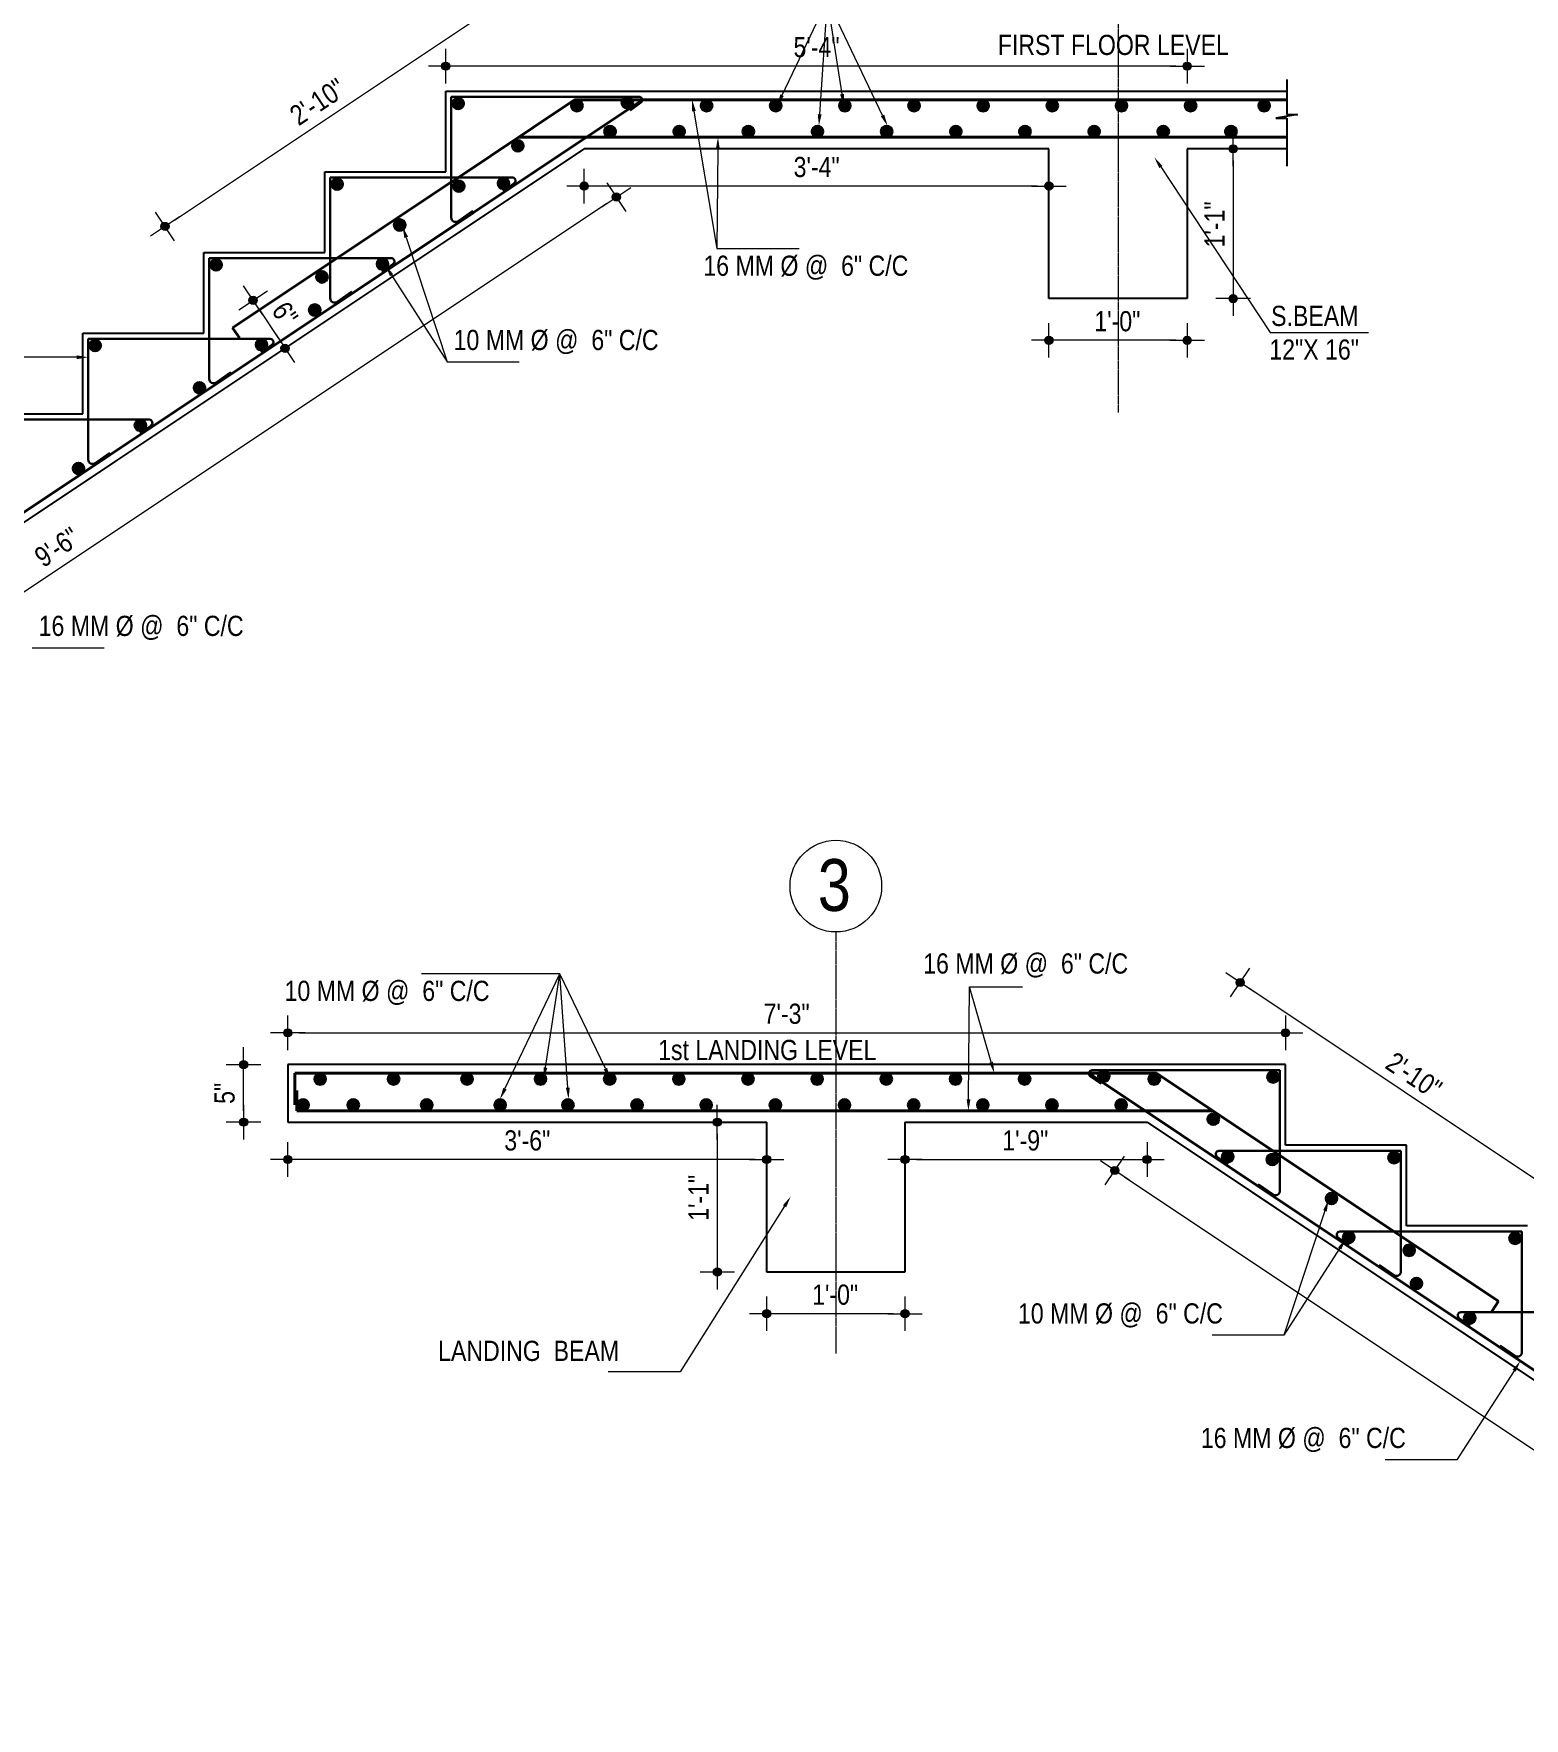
# Model space of a CAD drawing. Header units: inches. Extents: x 57837 to 133168, y 6972 to 27776.
# Drawn here: x 76900 to 77417, y 18838 to 19423 of the extents above; entities that cross this region are included whole.
import ezdxf

# ---------------------------------------------------------------- set-up
doc = ezdxf.new("R2010")
doc.units = ezdxf.units.IN
doc.header["$MEASUREMENT"] = 0
doc.linetypes.add('CENTER', pattern=[2, 1.25, -0.25, 0.25, -0.25])
doc.linetypes.add('CENTER2', pattern=[1.125, 0.75, -0.125, 0.125, -0.125])
for name, color, linetype, lineweight in [('0.15L', 210, 'Continuous', 15), ('CENTER', 9, 'CENTER', 5), ('DIM', 2, 'Continuous', 13), ('ROD', 1, 'Continuous', 40), ('rod position', 1, 'Continuous', 30), ('STIRRUPS', 4, 'Continuous', 30)]:
    doc.layers.add(name, color=color, linetype=linetype, lineweight=lineweight)
doc.layers.add('text', color=255, linetype='Continuous')
doc.styles.get("Standard").update_dxf_attribs({"font": 'ARIALN.TTF', "height": 7})

msp = doc.modelspace()

# ---------------------------------------------------------------- hatches: boundary and pattern name
at = {"lineweight": 13}
h = msp.add_hatch(color=256, dxfattribs=at)
edge = h.paths.add_edge_path()
edge.add_arc((77043.01, 19411.49), 1.42, 180, 540)
h = msp.add_hatch(color=256, dxfattribs=at)
edge = h.paths.add_edge_path()
edge.add_arc((77300.35, 19411.49), 1.42, 0, 360)
h = msp.add_hatch(color=256, dxfattribs=at)
edge = h.paths.add_edge_path()
edge.add_arc((77316.32, 19382.8), 1.42, 90, 450)
h = msp.add_hatch(color=256, dxfattribs=at)
edge = h.paths.add_edge_path()
edge.add_arc((77091.06, 19369.86), 1.42, 180, 540)
h = msp.add_hatch(color=256, dxfattribs=at)
edge = h.paths.add_edge_path()
edge.add_arc((77252.35, 19369.86), 1.42, 0, 360)
h = msp.add_hatch(color=256, dxfattribs=at)
edge = h.paths.add_edge_path()
edge.add_arc((77102.23, 19366.05), 1.42, 33.69007, 393.69007)
h = msp.add_hatch(color=256, dxfattribs=at)
edge = h.paths.add_edge_path()
edge.add_arc((76945.57, 19355.86), 1.42, -146.30993, 213.69007)
h = msp.add_hatch(color=256, dxfattribs=at)
edge = h.paths.add_edge_path()
edge.add_arc((76976.14, 19330.22), 1.42, 123.69007, 483.69007)
h = msp.add_hatch(color=256, dxfattribs=at)
edge = h.paths.add_edge_path()
edge.add_arc((77316.32, 19330.8), 1.42, -90, 270)
h = msp.add_hatch(color=256, dxfattribs=at)
edge = h.paths.add_edge_path()
edge.add_arc((77252.35, 19316.34), 1.42, 180, 540)
h = msp.add_hatch(color=256, dxfattribs=at)
edge = h.paths.add_edge_path()
edge.add_arc((77300.35, 19316.34), 1.42, 0, 360)
h = msp.add_hatch(color=256, dxfattribs=at)
edge = h.paths.add_edge_path()
edge.add_arc((76987.23, 19313.58), 1.42, -56.30993, 303.69007)
h = msp.add_hatch(color=256, dxfattribs=at)
edge = h.paths.add_edge_path()
edge.add_arc((77318.73, 19093.45), 1.42, 146.30993, 506.30993)
h = msp.add_hatch(color=256, dxfattribs=at)
edge = h.paths.add_edge_path()
edge.add_arc((76988.18, 19075.99), 1.42, 180, 540)
h = msp.add_hatch(color=256, dxfattribs=at)
edge = h.paths.add_edge_path()
edge.add_arc((77334.45, 19075.99), 1.42, 0, 360)
h = msp.add_hatch(color=256, dxfattribs=at)
edge = h.paths.add_edge_path()
edge.add_arc((76972.85, 19064.96), 1.42, 90, 450)
h = msp.add_hatch(color=256, dxfattribs=at)
edge = h.paths.add_edge_path()
edge.add_arc((76972.85, 19044.96), 1.42, -90, 270)
h = msp.add_hatch(color=256, dxfattribs=at)
edge = h.paths.add_edge_path()
edge.add_arc((77137.26, 19044.96), 1.42, 90, 450)
h = msp.add_hatch(color=256, dxfattribs=at)
edge = h.paths.add_edge_path()
edge.add_arc((76988.18, 19032.02), 1.42, 180, 540)
h = msp.add_hatch(color=256, dxfattribs=at)
edge = h.paths.add_edge_path()
edge.add_arc((77154.4, 19032.02), 1.42, 0, 360)
h = msp.add_hatch(color=256, dxfattribs=at)
edge = h.paths.add_edge_path()
edge.add_arc((77202.4, 19032.02), 1.42, 180, 540)
h = msp.add_hatch(color=256, dxfattribs=at)
edge = h.paths.add_edge_path()
edge.add_arc((77286.4, 19032.02), 1.42, 0, 360)
h = msp.add_hatch(color=256, dxfattribs=at)
edge = h.paths.add_edge_path()
edge.add_arc((77275.23, 19028.2), 1.42, 146.30993, 506.30993)
h = msp.add_hatch(color=256, dxfattribs=at)
edge = h.paths.add_edge_path()
edge.add_arc((77137.26, 18992.96), 1.42, -90, 270)
h = msp.add_hatch(color=256, dxfattribs=at)
edge = h.paths.add_edge_path()
edge.add_arc((77154.4, 18978.5), 1.42, 180, 540)
h = msp.add_hatch(color=256, dxfattribs=at)
edge = h.paths.add_edge_path()
edge.add_arc((77202.4, 18978.5), 1.42, 0, 360)
at = {"layer": 'ROD'}
h = msp.add_hatch(color=5, dxfattribs=at)
h.set_gradient(color1=(0, 0, 255), one_color=1, tint=1, name='SPHERICAL')
h.paths.add_polyline_path([(77049.32, 19398.52, 1), (77045.32, 19398.52, 1)])
h = msp.add_hatch(color=5, dxfattribs=at)
h.set_gradient(color1=(0, 0, 255), one_color=1, tint=1, name='SPHERICAL')
h.paths.add_polyline_path([(77090.54, 19397.8, 1), (77086.54, 19397.8, 1)])
h = msp.add_hatch(color=5, dxfattribs=at)
h.set_gradient(color1=(0, 0, 255), one_color=1, tint=1, name='SPHERICAL')
h.paths.add_polyline_path([(77108.04, 19398.84, 1), (77104.04, 19398.84, 1)])
h = msp.add_hatch(color=5, dxfattribs=at)
h.set_gradient(color1=(0, 0, 255), one_color=1, tint=1, name='SPHERICAL')
h.paths.add_polyline_path([(77135.54, 19397.8, 1), (77131.54, 19397.8, 1)])
h = msp.add_hatch(color=5, dxfattribs=at)
h.set_gradient(color1=(0, 0, 255), one_color=1, tint=1, name='SPHERICAL')
h.paths.add_polyline_path([(77159.54, 19397.8, 1), (77155.54, 19397.8, 1)])
h = msp.add_hatch(color=5, dxfattribs=at)
h.set_gradient(color1=(0, 0, 255), one_color=1, tint=1, name='SPHERICAL')
h.paths.add_polyline_path([(77183.54, 19397.8, 1), (77179.54, 19397.8, 1)])
h = msp.add_hatch(color=5, dxfattribs=at)
h.set_gradient(color1=(0, 0, 255), one_color=1, tint=1, name='SPHERICAL')
h.paths.add_polyline_path([(77207.54, 19397.8, 1), (77203.54, 19397.8, 1)])
h = msp.add_hatch(color=5, dxfattribs=at)
h.set_gradient(color1=(0, 0, 255), one_color=1, tint=1, name='SPHERICAL')
h.paths.add_polyline_path([(77231.54, 19397.8, 1), (77227.54, 19397.8, 1)])
h = msp.add_hatch(color=5, dxfattribs=at)
h.set_gradient(color1=(0, 0, 255), one_color=1, tint=1, name='SPHERICAL')
h.paths.add_polyline_path([(77255.54, 19397.8, 1), (77251.54, 19397.8, 1)])
h = msp.add_hatch(color=5, dxfattribs=at)
h.set_gradient(color1=(0, 0, 255), one_color=1, tint=1, name='SPHERICAL')
h.paths.add_polyline_path([(77279.54, 19397.8, 1), (77275.54, 19397.8, 1)])
h = msp.add_hatch(color=5, dxfattribs=at)
h.set_gradient(color1=(0, 0, 255), one_color=1, tint=1, name='SPHERICAL')
h.paths.add_polyline_path([(77303.54, 19397.8, 1), (77299.54, 19397.8, 1)])
h = msp.add_hatch(color=5, dxfattribs=at)
h.set_gradient(color1=(0, 0, 255), one_color=1, tint=1, name='SPHERICAL')
h.paths.add_polyline_path([(77329.04, 19397.8, 1), (77325.04, 19397.8, 1)])
h = msp.add_hatch(color=5, dxfattribs=at)
h.set_gradient(color1=(0, 0, 255), one_color=1, tint=1, name='SPHERICAL')
h.paths.add_polyline_path([(77102.04, 19388.8, 1), (77098.04, 19388.8, 1)])
h = msp.add_hatch(color=5, dxfattribs=at)
h.set_gradient(color1=(0, 0, 255), one_color=1, tint=1, name='SPHERICAL')
h.paths.add_polyline_path([(77126.04, 19388.8, 1), (77122.04, 19388.8, 1)])
h = msp.add_hatch(color=5, dxfattribs=at)
h.set_gradient(color1=(0, 0, 255), one_color=1, tint=1, name='SPHERICAL')
h.paths.add_polyline_path([(77150.04, 19388.8, 1), (77146.04, 19388.8, 1)])
h = msp.add_hatch(color=5, dxfattribs=at)
h.set_gradient(color1=(0, 0, 255), one_color=1, tint=1, name='SPHERICAL')
h.paths.add_polyline_path([(77174.04, 19388.8, 1), (77170.04, 19388.8, 1)])
h = msp.add_hatch(color=5, dxfattribs=at)
h.set_gradient(color1=(0, 0, 255), one_color=1, tint=1, name='SPHERICAL')
h.paths.add_polyline_path([(77198.04, 19388.8, 1), (77194.04, 19388.8, 1)])
h = msp.add_hatch(color=5, dxfattribs=at)
h.set_gradient(color1=(0, 0, 255), one_color=1, tint=1, name='SPHERICAL')
h.paths.add_polyline_path([(77222.04, 19388.8, 1), (77218.04, 19388.8, 1)])
h = msp.add_hatch(color=5, dxfattribs=at)
h.set_gradient(color1=(0, 0, 255), one_color=1, tint=1, name='SPHERICAL')
h.paths.add_polyline_path([(77246.04, 19388.8, 1), (77242.04, 19388.8, 1)])
h = msp.add_hatch(color=5, dxfattribs=at)
h.set_gradient(color1=(0, 0, 255), one_color=1, tint=1, name='SPHERICAL')
h.paths.add_polyline_path([(77270.04, 19388.8, 1), (77266.04, 19388.8, 1)])
h = msp.add_hatch(color=5, dxfattribs=at)
h.set_gradient(color1=(0, 0, 255), one_color=1, tint=1, name='SPHERICAL')
h.paths.add_polyline_path([(77294.04, 19388.8, 1), (77290.04, 19388.8, 1)])
h = msp.add_hatch(color=5, dxfattribs=at)
h.set_gradient(color1=(0, 0, 255), one_color=1, tint=1, name='SPHERICAL')
h.paths.add_polyline_path([(77317.54, 19388.8, 1), (77313.54, 19388.8, 1)])
h = msp.add_hatch(color=5, dxfattribs=at)
h.set_gradient(color1=(0, 0, 255), one_color=1, tint=1, name='SPHERICAL')
h.paths.add_polyline_path([(77070.04, 19383.84, 1), (77066.04, 19383.84, 1)])
h = msp.add_hatch(color=5, dxfattribs=at)
h.set_gradient(color1=(0, 0, 255), one_color=1, tint=1, name='SPHERICAL')
h.paths.add_polyline_path([(77007.32, 19370.52, 1), (77003.32, 19370.52, 1)])
h = msp.add_hatch(color=5, dxfattribs=at)
h.set_gradient(color1=(0, 0, 255), one_color=1, tint=1, name='SPHERICAL')
h.paths.add_polyline_path([(77049.54, 19369.84, 1), (77045.54, 19369.84, 1)])
h = msp.add_hatch(color=5, dxfattribs=at)
h.set_gradient(color1=(0, 0, 255), one_color=1, tint=1, name='SPHERICAL')
h.paths.add_polyline_path([(77065.04, 19370.84, 1), (77061.04, 19370.84, 1)])
h = msp.add_hatch(color=5, dxfattribs=at)
h.set_gradient(color1=(0, 0, 255), one_color=1, tint=1, name='SPHERICAL')
h.paths.add_polyline_path([(77029.04, 19356.34, 1), (77025.04, 19356.34, 1)])
h = msp.add_hatch(color=5, dxfattribs=at)
h.set_gradient(color1=(0, 0, 255), one_color=1, tint=1, name='SPHERICAL')
h.paths.add_polyline_path([(76965.32, 19342.52, 1), (76961.32, 19342.52, 1)])
h = msp.add_hatch(color=5, dxfattribs=at)
h.set_gradient(color1=(0, 0, 255), one_color=1, tint=1, name='SPHERICAL')
h.paths.add_polyline_path([(77023.04, 19342.84, 1), (77019.04, 19342.84, 1)])
h = msp.add_hatch(color=5, dxfattribs=at)
h.set_gradient(color1=(0, 0, 255), one_color=1, tint=1, name='SPHERICAL')
h.paths.add_polyline_path([(77002.04, 19338.34, 1), (76998.04, 19338.34, 1)])
h = msp.add_hatch(color=5, dxfattribs=at)
h.set_gradient(color1=(0, 0, 255), one_color=1, tint=1, name='SPHERICAL')
h.paths.add_polyline_path([(76999.54, 19326.84, 1), (76995.54, 19326.84, 1)])
h = msp.add_hatch(color=5, dxfattribs=at)
h.set_gradient(color1=(0, 0, 255), one_color=1, tint=1, name='SPHERICAL')
h.paths.add_polyline_path([(76923.32, 19314.52, 1), (76919.32, 19314.52, 1)])
h = msp.add_hatch(color=5, dxfattribs=at)
h.set_gradient(color1=(0, 0, 255), one_color=1, tint=1, name='SPHERICAL')
h.paths.add_polyline_path([(76981.04, 19314.84, 1), (76977.04, 19314.84, 1)])
h = msp.add_hatch(color=5, dxfattribs=at)
h.set_gradient(color1=(0, 0, 255), one_color=1, tint=1, name='SPHERICAL')
h.paths.add_polyline_path([(76959.54, 19299.84, 1), (76955.54, 19299.84, 1)])
h = msp.add_hatch(color=5, dxfattribs=at)
h.set_gradient(color1=(0, 0, 255), one_color=1, tint=1, name='SPHERICAL')
h.paths.add_polyline_path([(76939.04, 19286.84, 1), (76935.04, 19286.84, 1)])
h = msp.add_hatch(color=5, dxfattribs=at)
h.set_gradient(color1=(0, 0, 255), one_color=1, tint=1, name='SPHERICAL')
h.paths.add_polyline_path([(76917.54, 19271.84, 1), (76913.54, 19271.84, 1)])
h = msp.add_hatch(color=5, dxfattribs=at)
h.set_gradient(color1=(0, 0, 255), one_color=1, tint=1, name='SPHERICAL')
h.paths.add_polyline_path([(77001.41, 19059.96, 1), (76997.41, 19059.96, 1)])
h = msp.add_hatch(color=5, dxfattribs=at)
h.set_gradient(color1=(0, 0, 255), one_color=1, tint=1, name='SPHERICAL')
h.paths.add_polyline_path([(77026.91, 19059.96, 1), (77022.91, 19059.96, 1)])
h = msp.add_hatch(color=5, dxfattribs=at)
h.set_gradient(color1=(0, 0, 255), one_color=1, tint=1, name='SPHERICAL')
h.paths.add_polyline_path([(77052.41, 19059.96, 1), (77048.41, 19059.96, 1)])
h = msp.add_hatch(color=5, dxfattribs=at)
h.set_gradient(color1=(0, 0, 255), one_color=1, tint=1, name='SPHERICAL')
h.paths.add_polyline_path([(77077.91, 19059.96, 1), (77073.91, 19059.96, 1)])
h = msp.add_hatch(color=5, dxfattribs=at)
h.set_gradient(color1=(0, 0, 255), one_color=1, tint=1, name='SPHERICAL')
h.paths.add_polyline_path([(77101.91, 19059.96, 1), (77097.91, 19059.96, 1)])
h = msp.add_hatch(color=5, dxfattribs=at)
h.set_gradient(color1=(0, 0, 255), one_color=1, tint=1, name='SPHERICAL')
h.paths.add_polyline_path([(77125.91, 19059.96, 1), (77121.91, 19059.96, 1)])
h = msp.add_hatch(color=5, dxfattribs=at)
h.set_gradient(color1=(0, 0, 255), one_color=1, tint=1, name='SPHERICAL')
h.paths.add_polyline_path([(77149.91, 19059.96, 1), (77145.91, 19059.96, 1)])
h = msp.add_hatch(color=5, dxfattribs=at)
h.set_gradient(color1=(0, 0, 255), one_color=1, tint=1, name='SPHERICAL')
h.paths.add_polyline_path([(77173.91, 19059.96, 1), (77169.91, 19059.96, 1)])
h = msp.add_hatch(color=5, dxfattribs=at)
h.set_gradient(color1=(0, 0, 255), one_color=1, tint=1, name='SPHERICAL')
h.paths.add_polyline_path([(77197.91, 19059.96, 1), (77193.91, 19059.96, 1)])
h = msp.add_hatch(color=5, dxfattribs=at)
h.set_gradient(color1=(0, 0, 255), one_color=1, tint=1, name='SPHERICAL')
h.paths.add_polyline_path([(77221.91, 19059.96, 1), (77217.91, 19059.96, 1)])
h = msp.add_hatch(color=5, dxfattribs=at)
h.set_gradient(color1=(0, 0, 255), one_color=1, tint=1, name='SPHERICAL')
h.paths.add_polyline_path([(77245.91, 19059.96, 1), (77241.91, 19059.96, 1)])
h = msp.add_hatch(color=5, dxfattribs=at)
h.set_gradient(color1=(0, 0, 255), one_color=1, tint=1, name='SPHERICAL')
h.paths.add_polyline_path([(77273.41, 19061, 1), (77269.41, 19061, 1)])
h = msp.add_hatch(color=5, dxfattribs=at)
h.set_gradient(color1=(0, 0, 255), one_color=1, tint=1, name='SPHERICAL')
h.paths.add_polyline_path([(77290.91, 19059.96, 1), (77286.91, 19059.96, 1)])
h = msp.add_hatch(color=5, dxfattribs=at)
h.set_gradient(color1=(0, 0, 255), one_color=1, tint=1, name='SPHERICAL')
h.paths.add_polyline_path([(77332.14, 19060.67, 1), (77328.14, 19060.67, 1)])
h = msp.add_hatch(color=5, dxfattribs=at)
h.set_gradient(color1=(0, 0, 255), one_color=1, tint=1, name='SPHERICAL')
h.paths.add_polyline_path([(76995.51, 19050.96, 1), (76991.51, 19050.96, 1)])
h = msp.add_hatch(color=5, dxfattribs=at)
h.set_gradient(color1=(0, 0, 255), one_color=1, tint=1, name='SPHERICAL')
h.paths.add_polyline_path([(77012.91, 19050.96, 1), (77008.91, 19050.96, 1)])
h = msp.add_hatch(color=5, dxfattribs=at)
h.set_gradient(color1=(0, 0, 255), one_color=1, tint=1, name='SPHERICAL')
h.paths.add_polyline_path([(77038.41, 19050.96, 1), (77034.41, 19050.96, 1)])
h = msp.add_hatch(color=5, dxfattribs=at)
h.set_gradient(color1=(0, 0, 255), one_color=1, tint=1, name='SPHERICAL')
h.paths.add_polyline_path([(77063.91, 19050.96, 1), (77059.91, 19050.96, 1)])
h = msp.add_hatch(color=5, dxfattribs=at)
h.set_gradient(color1=(0, 0, 255), one_color=1, tint=1, name='SPHERICAL')
h.paths.add_polyline_path([(77087.41, 19050.96, 1), (77083.41, 19050.96, 1)])
h = msp.add_hatch(color=5, dxfattribs=at)
h.set_gradient(color1=(0, 0, 255), one_color=1, tint=1, name='SPHERICAL')
h.paths.add_polyline_path([(77111.41, 19050.96, 1), (77107.41, 19050.96, 1)])
h = msp.add_hatch(color=5, dxfattribs=at)
h.set_gradient(color1=(0, 0, 255), one_color=1, tint=1, name='SPHERICAL')
h.paths.add_polyline_path([(77135.41, 19050.96, 1), (77131.41, 19050.96, 1)])
h = msp.add_hatch(color=5, dxfattribs=at)
h.set_gradient(color1=(0, 0, 255), one_color=1, tint=1, name='SPHERICAL')
h.paths.add_polyline_path([(77159.41, 19050.96, 1), (77155.41, 19050.96, 1)])
h = msp.add_hatch(color=5, dxfattribs=at)
h.set_gradient(color1=(0, 0, 255), one_color=1, tint=1, name='SPHERICAL')
h.paths.add_polyline_path([(77183.41, 19050.96, 1), (77179.41, 19050.96, 1)])
h = msp.add_hatch(color=5, dxfattribs=at)
h.set_gradient(color1=(0, 0, 255), one_color=1, tint=1, name='SPHERICAL')
h.paths.add_polyline_path([(77207.41, 19050.96, 1), (77203.41, 19050.96, 1)])
h = msp.add_hatch(color=5, dxfattribs=at)
h.set_gradient(color1=(0, 0, 255), one_color=1, tint=1, name='SPHERICAL')
h.paths.add_polyline_path([(77231.41, 19050.96, 1), (77227.41, 19050.96, 1)])
h = msp.add_hatch(color=5, dxfattribs=at)
h.set_gradient(color1=(0, 0, 255), one_color=1, tint=1, name='SPHERICAL')
h.paths.add_polyline_path([(77255.41, 19050.96, 1), (77251.41, 19050.96, 1)])
h = msp.add_hatch(color=5, dxfattribs=at)
h.set_gradient(color1=(0, 0, 255), one_color=1, tint=1, name='SPHERICAL')
h.paths.add_polyline_path([(77279.41, 19050.96, 1), (77275.41, 19050.96, 1)])
h = msp.add_hatch(color=5, dxfattribs=at)
h.set_gradient(color1=(0, 0, 255), one_color=1, tint=1, name='SPHERICAL')
h.paths.add_polyline_path([(77311.41, 19046, 1), (77307.41, 19046, 1)])
h = msp.add_hatch(color=5, dxfattribs=at)
h.set_gradient(color1=(0, 0, 255), one_color=1, tint=1, name='SPHERICAL')
h.paths.add_polyline_path([(77316.41, 19033, 1), (77312.41, 19033, 1)])
h = msp.add_hatch(color=5, dxfattribs=at)
h.set_gradient(color1=(0, 0, 255), one_color=1, tint=1, name='SPHERICAL')
h.paths.add_polyline_path([(77331.91, 19032, 1), (77327.91, 19032, 1)])
h = msp.add_hatch(color=5, dxfattribs=at)
h.set_gradient(color1=(0, 0, 255), one_color=1, tint=1, name='SPHERICAL')
h.paths.add_polyline_path([(77374.14, 19032.67, 1), (77370.14, 19032.67, 1)])
h = msp.add_hatch(color=5, dxfattribs=at)
h.set_gradient(color1=(0, 0, 255), one_color=1, tint=1, name='SPHERICAL')
h.paths.add_polyline_path([(77352.41, 19018.5, 1), (77348.41, 19018.5, 1)])
h = msp.add_hatch(color=5, dxfattribs=at)
h.set_gradient(color1=(0, 0, 255), one_color=1, tint=1, name='SPHERICAL')
h.paths.add_polyline_path([(77358.41, 19005, 1), (77354.41, 19005, 1)])
h = msp.add_hatch(color=5, dxfattribs=at)
h.set_gradient(color1=(0, 0, 255), one_color=1, tint=1, name='SPHERICAL')
h.paths.add_polyline_path([(77379.41, 19000.5, 1), (77375.41, 19000.5, 1)])
h = msp.add_hatch(color=5, dxfattribs=at)
h.set_gradient(color1=(0, 0, 255), one_color=1, tint=1, name='SPHERICAL')
h.paths.add_polyline_path([(77416.14, 19004.67, 1), (77412.14, 19004.67, 1)])
h = msp.add_hatch(color=5, dxfattribs=at)
h.set_gradient(color1=(0, 0, 255), one_color=1, tint=1, name='SPHERICAL')
h.paths.add_polyline_path([(77381.91, 18989, 1), (77377.91, 18989, 1)])
h = msp.add_hatch(color=5, dxfattribs=at)
h.set_gradient(color1=(0, 0, 255), one_color=1, tint=1, name='SPHERICAL')
h.paths.add_polyline_path([(77400.41, 18977, 1), (77396.41, 18977, 1)])

# ---------------------------------------------------------------- linework, layer by layer
at = {"lineweight": 13}
for p, q in [((77043.01, 19405.49), (77043.01, 19417.49)), ((77300.35, 19417.49), (77300.35, 19405.49)), ((77049.01, 19411.49), (77037.01, 19411.49)), ((77294.35, 19411.49), (77306.35, 19411.49)), ((77316.32, 19376.8), (77316.32, 19388.8)), ((77310.32, 19382.8), (77322.32, 19382.8)), ((77091.06, 19363.86), (77091.06, 19375.86)), ((77098.9, 19371.04), (77105.56, 19361.05)), ((77252.35, 19375.86), (77252.35, 19363.86)), ((77097.06, 19369.86), (77085.06, 19369.86)), ((77097.24, 19362.72), (77107.22, 19369.37)), ((77246.35, 19369.86), (77258.35, 19369.86)), ((76950.56, 19359.19), (76940.58, 19352.53)), ((76948.9, 19350.87), (76942.24, 19360.85)), ((77316.32, 19336.8), (77316.32, 19324.8)), ((76971.14, 19326.89), (76981.13, 19333.55)), ((76979.47, 19325.23), (76972.81, 19335.21)), ((77322.32, 19330.8), (77310.32, 19330.8)), ((76983.9, 19318.57), (76990.56, 19308.59)), ((77252.35, 19310.34), (77252.35, 19322.34)), ((77300.35, 19322.34), (77300.35, 19310.34)), ((76992.22, 19316.91), (76982.24, 19310.25)), ((77258.35, 19316.34), (77246.35, 19316.34)), ((77294.35, 19316.34), (77306.35, 19316.34)), ((77323.72, 19090.12), (77313.74, 19096.78)), ((77315.4, 19088.46), (77322.06, 19098.44)), ((76988.18, 19069.99), (76988.18, 19081.99)), ((77334.45, 19081.99), (77334.45, 19069.99)), ((76994.18, 19075.99), (76982.18, 19075.99)), ((77328.45, 19075.99), (77340.45, 19075.99)), ((76972.85, 19058.96), (76972.85, 19070.96)), ((76966.85, 19064.96), (76978.85, 19064.96)), ((76972.85, 19050.96), (76972.85, 19038.96)), ((77137.26, 19038.96), (77137.26, 19050.96)), ((76978.85, 19044.96), (76966.85, 19044.96)), ((77131.26, 19044.96), (77143.26, 19044.96)), ((76988.18, 19026.02), (76988.18, 19038.02)), ((77154.4, 19038.02), (77154.4, 19026.02)), ((77202.4, 19026.02), (77202.4, 19038.02)), ((77286.4, 19038.02), (77286.4, 19026.02)), ((76994.18, 19032.02), (76982.18, 19032.02)), ((77148.4, 19032.02), (77160.4, 19032.02)), ((77208.4, 19032.02), (77196.4, 19032.02)), ((77280.22, 19024.87), (77270.24, 19031.53)), ((77271.9, 19023.21), (77278.56, 19033.19)), ((77280.4, 19032.02), (77292.4, 19032.02)), ((77137.26, 18998.96), (77137.26, 18986.96)), ((77143.26, 18992.96), (77131.26, 18992.96)), ((77154.4, 18972.5), (77154.4, 18984.5)), ((77202.4, 18984.5), (77202.4, 18972.5)), ((77160.4, 18978.5), (77148.4, 18978.5)), ((77196.4, 18978.5), (77208.4, 18978.5))]:
    msp.add_line(p, q, dxfattribs=at)
for p, q in [((77334.94, 19406.83), (77334.94, 19394.74)), ((77043.01, 19374.8), (77043.01, 19402.8)), ((77043.01, 19402.8), (77334.94, 19402.8)), ((77338.6, 19394.74), (77331.08, 19393.46)), ((77334.94, 19394.74), (77338.6, 19394.74)), ((77331.08, 19393.46), (77334.94, 19393.46)), ((77334.94, 19393.46), (77334.94, 19376.82)), ((77091.06, 19382.8), (77046.06, 19352.8)), ((77252.35, 19382.8), (77091.06, 19382.8)), ((77252.35, 19330.8), (77252.35, 19382.8)), ((77300.35, 19382.8), (77300.35, 19330.8)), ((77334.94, 19382.8), (77300.35, 19382.8)), ((77331.51, 19386.8), (77331.51, 19386.8)), ((77001.01, 19374.8), (77043.01, 19374.8)), ((77001.01, 19346.8), (77001.01, 19374.8)), ((77054.4, 19358.36), (77004.06, 19324.8)), ((76959.01, 19346.8), (77001.01, 19346.8)), ((76959.01, 19318.8), (76959.01, 19346.8)), ((77012.4, 19330.36), (76962.06, 19296.8)), ((77300.35, 19330.8), (77252.35, 19330.8)), ((76917.01, 19318.8), (76959.01, 19318.8)), ((76917.01, 19290.8), (76917.01, 19318.8)), ((76970.4, 19302.36), (76920.06, 19268.8)), ((76875.01, 19290.8), (76917.01, 19290.8)), ((76928.4, 19274.36), (76878.06, 19240.8)), ((77334.45, 19064.96), (76988.18, 19064.96)), ((76988.18, 19064.96), (76988.18, 19044.96)), ((77334.45, 19036.96), (77334.45, 19064.96)), ((76988.18, 19048.96), (76988.18, 19048.96)), ((76988.18, 19044.96), (77093.95, 19044.96)), ((77093.95, 19044.96), (77093.95, 19044.96)), ((77093.95, 19044.96), (77154.4, 19044.96)), ((77154.4, 18992.96), (77154.4, 19044.96)), ((77202.4, 19044.96), (77286.4, 19044.96)), ((77202.4, 19044.96), (77202.4, 18992.96)), ((77286.4, 19044.96), (77331.4, 19014.96)), ((77376.45, 19036.96), (77334.45, 19036.96)), ((77376.45, 19008.96), (77376.45, 19036.96)), ((77323.06, 19020.52), (77373.4, 18986.96)), ((77418.45, 19008.96), (77376.45, 19008.96)), ((77202.4, 18992.96), (77154.4, 18992.96)), ((77365.06, 18992.52), (77415.4, 18958.96)), ((77395.23, 18972.4), (77445.57, 18938.84))]:
    msp.add_line(p, q)
for centre in [(77043.01, 19411.49), (77300.35, 19411.49), (77316.32, 19382.8), (77091.06, 19369.86), (77252.35, 19369.86), (77102.23, 19366.05), (76945.57, 19355.86), (76976.14, 19330.22), (77316.32, 19330.8), (77252.35, 19316.34), (77300.35, 19316.34), (76987.23, 19313.58), (77318.73, 19093.45), (76988.18, 19075.99), (77334.45, 19075.99), (76972.85, 19064.96), (76972.85, 19044.96), (77137.26, 19044.96), (76988.18, 19032.02), (77154.4, 19032.02), (77202.4, 19032.02), (77286.4, 19032.02), (77275.23, 19028.2), (77137.26, 18992.96), (77154.4, 18978.5), (77202.4, 18978.5)]:
    msp.add_circle(centre, 1.42, dxfattribs=at)
at = {"layer": '0.15L', "lineweight": 18}
msp.add_circle((77178.4, 19126.9), 15.9, dxfattribs=at)
at = {"layer": 'CENTER', "linetype": 'CENTER2', "lineweight": 5}
for p, q in [((77276.35, 19469.13), (77276.35, 19291.26)), ((77178.4, 19111), (77178.4, 18964.67))]:
    msp.add_line(p, q, dxfattribs=at)
at = {"layer": 'DIM'}
for p, q in [((76948.9, 19358.08), (77055.4, 19429.08)), ((77296.35, 19411.49), (77047.01, 19411.49)), ((77316.32, 19378.8), (77316.32, 19334.8)), ((77248.35, 19369.86), (77095.06, 19369.86)), ((77098.9, 19363.83), (76724.56, 19114.27)), ((76978.36, 19326.89), (76985.01, 19316.91)), ((77296.35, 19316.34), (77256.35, 19316.34)), ((77428.56, 19020.23), (77322.06, 19091.23)), ((76992.18, 19075.99), (77330.45, 19075.99)), ((76972.85, 19048.96), (76972.85, 19060.96)), ((77137.26, 19040.96), (77137.26, 18996.96)), ((77150.4, 19032.02), (76992.18, 19032.02)), ((77206.4, 19032.02), (77282.4, 19032.02)), ((77278.56, 19025.98), (77652.9, 18776.42)), ((77198.4, 18978.5), (77158.4, 18978.5))]:
    msp.add_line(p, q, dxfattribs=at)
at = {"layer": 'DIM', "lineweight": 13, "extrusion": (0, 0, -1)}
for p, q in [((77159.75, 19401.41), (77175.52, 19434.34)), ((77172.8, 19394.79), (77175.52, 19434.34)), ((77194.61, 19394.4), (77175.52, 19434.34)), ((77180.56, 19401.75), (77175.52, 19434.34)), ((77129.15, 19395.85), (77137.11, 19348.15)), ((77137.45, 19382.8), (77137.11, 19348.15)), ((77291.2, 19376.49), (77329.13, 19319.02)), ((77029.3, 19352.04), (77043.54, 19308.84)), ((77137.11, 19348.15), (77165.65, 19348.15)), ((77137.11, 19348.15), (77165.65, 19348.15)), ((77024.2, 19338.97), (77043.54, 19308.84)), ((77329.13, 19319.02), (77363.28, 19319.02)), ((77043.54, 19308.84), (77068.45, 19308.84)), ((77043.54, 19308.84), (77068.45, 19308.84)), ((76899.52, 19209.62), (76924.43, 19209.62)), ((77082.64, 19096.5), (77034.58, 19096.5)), ((77082.64, 19096.5), (77057.73, 19096.5)), ((77082.64, 19096.5), (77057.73, 19096.5)), ((77082.64, 19096.5), (77057.73, 19096.5)), ((77063.55, 19056.56), (77082.64, 19096.5)), ((77077.6, 19063.91), (77082.64, 19096.5)), ((77098.41, 19063.56), (77082.64, 19096.5)), ((77085.36, 19056.95), (77082.64, 19096.5)), ((77224.45, 19052.96), (77224.79, 19091.96)), ((77224.79, 19091.96), (77243.23, 19091.96)), ((77232.31, 19065.8), (77224.79, 19091.96)), ((77224.79, 19091.96), (77243.23, 19091.96)), ((77160.59, 19015.79), (77124.33, 18958.36)), ((77348.16, 19014.2), (77333.91, 18971)), ((77353.25, 19001.13), (77333.91, 18971)), ((77333.91, 18971), (77309.01, 18971)), ((77333.91, 18971), (77309.01, 18971)), ((77124.33, 18958.36), (77099.42, 18958.36)), ((77413.81, 18958.72), (77393.94, 18927.78)), ((77393.94, 18927.78), (77369.03, 18927.78))]:
    msp.add_line(p, q, dxfattribs=at)
at = {"layer": 'DIM', "lineweight": 13}
msp.add_line((76914.93, 19310.46), (76880.29, 19310.46), dxfattribs=at)
at = {"layer": 'DIM', "lineweight": 13, "extrusion": (0, 0, -1)}
for points in [[(-77129.81, 19395.96), (-77128.49, 19399.8), (-77128.49, 19395.75)], [(-77159.15, 19401.7), (-77158.02, 19397.8), (-77160.35, 19401.12)], [(-77179.9, 19401.65), (-77181.17, 19397.8), (-77181.22, 19401.86)], [(-77172.13, 19394.84), (-77172.52, 19390.8), (-77173.46, 19394.75)], [(-77194.01, 19394.11), (-77196.33, 19390.79), (-77195.21, 19394.69)], [(-77138.12, 19382.79), (-77137.49, 19386.8), (-77136.78, 19382.81)], [(-77291.75, 19376.86), (-77288.99, 19379.83), (-77290.64, 19376.13)], [(-77029.93, 19352.25), (-77028.04, 19355.84), (-77028.66, 19351.83)], [(-77024.77, 19339.33), (-77022.04, 19342.34), (-77023.64, 19338.61)], [(-77076.94, 19064.01), (-77076.99, 19059.96), (-77078.26, 19063.81)], [(-77097.81, 19063.28), (-77100.14, 19059.96), (-77099.01, 19063.85)], [(-77231.67, 19065.62), (-77233.41, 19061.96), (-77232.95, 19065.98)], [(-77062.95, 19056.84), (-77061.82, 19052.95), (-77064.15, 19056.27)], [(-77084.7, 19056.9), (-77085.64, 19052.96), (-77086.03, 19056.99)], [(-77223.78, 19052.96), (-77224.41, 19048.96), (-77225.12, 19052.95)], [(-77161.15, 19015.43), (-77162.73, 19019.17), (-77160.03, 19016.14)], [(-77348.8, 19013.99), (-77349.41, 19018), (-77347.53, 19014.41)], [(-77353.82, 19000.77), (-77355.41, 19004.5), (-77352.69, 19001.49)], [(-77414.37, 18958.36), (-77415.98, 18962.09), (-77413.25, 18959.08)]]:
    msp.add_solid(points, dxfattribs=at)
at = {"layer": 'DIM', "lineweight": 13}
msp.add_solid([(76914.93, 19311.12), (76918.93, 19310.46), (76914.93, 19309.79)], dxfattribs=at)
at = {"layer": 'ROD'}
for p, q in [((77087.71, 19399.8), (77044.27, 19370.8)), ((77111.29, 19399.8), (77046.79, 19356.8)), ((77087.71, 19399.8), (77334.94, 19399.8)), ((77068.24, 19386.8), (77334.94, 19386.8)), ((76969, 19320.72), (77045.3, 19371.52)), ((77052.7, 19360.74), (77004.79, 19328.8)), ((77010.7, 19332.74), (76962.79, 19300.8)), ((76971.39, 19317.14), (76969, 19320.72)), ((76968.7, 19304.74), (76920.79, 19272.8)), ((76926.7, 19276.74), (76878.79, 19244.8)), ((77289.74, 19061.96), (76990.66, 19061.96)), ((76990.66, 19061.96), (76990.66, 19050.97)), ((77266.17, 19061.96), (77330.67, 19018.96)), ((77289.74, 19061.96), (77333.19, 19032.96)), ((76991.28, 19048.96), (76991.28, 19055.96)), ((77309.22, 19048.96), (76991.28, 19048.96)), ((77408.43, 18982.83), (77332.16, 19033.68)), ((77324.76, 19022.9), (77372.67, 18990.96)), ((77366.76, 18994.9), (77414.67, 18962.96)), ((77406.04, 18979.25), (77408.43, 18982.83)), ((77396.92, 18974.79), (77444.84, 18942.84))]:
    msp.add_line(p, q, dxfattribs=at)
at = {"layer": 'rod position'}
for centre in [(77047.32, 19398.52), (77088.54, 19397.8), (77106.04, 19398.84), (77133.54, 19397.8), (77157.54, 19397.8), (77181.54, 19397.8), (77205.54, 19397.8), (77229.54, 19397.8), (77253.54, 19397.8), (77277.54, 19397.8), (77301.54, 19397.8), (77327.04, 19397.8), (77100.04, 19388.8), (77124.04, 19388.8), (77148.04, 19388.8), (77172.04, 19388.8), (77196.04, 19388.8), (77220.04, 19388.8), (77244.04, 19388.8), (77268.04, 19388.8), (77292.04, 19388.8), (77315.54, 19388.8), (77068.04, 19383.84), (77005.32, 19370.52), (77047.54, 19369.84), (77063.04, 19370.84), (77027.04, 19356.34), (76963.32, 19342.52), (77021.04, 19342.84), (77000.04, 19338.34), (76997.54, 19326.84), (76921.32, 19314.52), (76979.04, 19314.84), (76957.54, 19299.84), (76937.04, 19286.84), (76915.54, 19271.84), (76999.41, 19059.96), (77024.91, 19059.96), (77050.41, 19059.96), (77075.91, 19059.96), (77099.91, 19059.96), (77123.91, 19059.96), (77147.91, 19059.96), (77171.91, 19059.96), (77195.91, 19059.96), (77219.91, 19059.96), (77243.91, 19059.96), (77271.41, 19061), (77288.91, 19059.96), (77330.14, 19060.67), (76993.51, 19050.96), (77010.91, 19050.96), (77036.41, 19050.96), (77061.91, 19050.96), (77085.41, 19050.96), (77109.41, 19050.96), (77133.41, 19050.96), (77157.41, 19050.96), (77181.41, 19050.96), (77205.41, 19050.96), (77229.41, 19050.96), (77253.41, 19050.96), (77277.41, 19050.96), (77309.41, 19046), (77314.41, 19033), (77329.91, 19032), (77372.14, 19032.67), (77350.41, 19018.5), (77356.41, 19005), (77377.41, 19000.5), (77414.14, 19004.67), (77379.91, 18989), (77398.41, 18977)]:
    msp.add_circle(centre, 2, dxfattribs=at)
at = {"layer": 'STIRRUPS'}
for p, q in [((77044.93, 19400.87), (77110.12, 19400.87)), ((77044.93, 19358.93), (77044.93, 19400.87)), ((77110.62, 19398.71), (77106.97, 19396.15)), ((77002.93, 19372.87), (77066.12, 19372.87)), ((77002.93, 19330.93), (77002.93, 19372.87)), ((77066.62, 19370.71), (77062.97, 19368.15)), ((77052.43, 19361.29), (77047.29, 19357.7)), ((77052.43, 19361.29), (77047.29, 19357.7)), ((76960.93, 19344.87), (77024.12, 19344.87)), ((76960.93, 19302.93), (76960.93, 19344.87)), ((77024.62, 19342.71), (77020.97, 19340.15)), ((77010.43, 19333.29), (77005.29, 19329.7)), ((77010.43, 19333.29), (77005.29, 19329.7)), ((76918.93, 19316.87), (76982.12, 19316.87)), ((76918.93, 19274.93), (76918.93, 19316.87)), ((76982.62, 19314.71), (76978.97, 19312.15)), ((76968.43, 19305.29), (76963.29, 19301.7)), ((76968.43, 19305.29), (76963.29, 19301.7)), ((76876.93, 19288.87), (76940.12, 19288.87)), ((76940.62, 19286.71), (76936.97, 19284.15)), ((76926.43, 19277.29), (76921.29, 19273.7)), ((76926.43, 19277.29), (76921.29, 19273.7)), ((77266.84, 19060.87), (77270.49, 19058.3)), ((77332.53, 19063.03), (77267.34, 19063.03)), ((77332.53, 19021.09), (77332.53, 19063.03)), ((77310.84, 19032.87), (77314.49, 19030.3)), ((77374.53, 19035.03), (77311.34, 19035.03)), ((77374.53, 18993.09), (77374.53, 19035.03)), ((77325.03, 19023.44), (77330.17, 19019.86)), ((77325.03, 19023.44), (77330.17, 19019.86)), ((77352.84, 19004.87), (77356.49, 19002.3)), ((77416.53, 19007.03), (77353.34, 19007.03)), ((77416.53, 18965.09), (77416.53, 19007.03)), ((77367.03, 18995.44), (77372.17, 18991.86)), ((77367.03, 18995.44), (77372.17, 18991.86)), ((77458.53, 18979.03), (77395.34, 18979.03)), ((77394.84, 18976.87), (77398.49, 18974.3)), ((77409.03, 18967.44), (77414.17, 18963.86)), ((77409.03, 18967.44), (77414.17, 18963.86))]:
    msp.add_line(p, q, dxfattribs=at)
for centre, radius, start, end in [((77110.04, 19399.72), 1.16, 299.89193, 85.83438), ((77066.04, 19371.72), 1.16, 299.89193, 85.83438), ((77046.43, 19358.93), 1.5, 180, 304.93154), ((77046.43, 19358.93), 1.5, 180, 304.93154), ((77024.04, 19343.72), 1.16, 299.89193, 85.83438), ((77004.43, 19330.93), 1.5, 180, 304.93154), ((77004.43, 19330.93), 1.5, 180, 304.93154), ((76982.04, 19315.72), 1.16, 299.89193, 85.83438), ((76962.43, 19302.93), 1.5, 180, 304.93154), ((76962.43, 19302.93), 1.5, 180, 304.93154), ((76940.04, 19287.72), 1.16, 299.89193, 85.83438), ((76920.43, 19274.93), 1.5, 180, 304.93154), ((76920.43, 19274.93), 1.5, 180, 304.93154), ((77267.42, 19061.87), 1.16, 94.16562, 240.10807), ((77311.42, 19033.87), 1.16, 94.16562, 240.10807), ((77331.03, 19021.09), 1.5, 235.06846, 0), ((77331.03, 19021.09), 1.5, 235.06846, 0), ((77353.42, 19005.87), 1.16, 94.16562, 240.10807), ((77373.03, 18993.09), 1.5, 235.06846, 0), ((77373.03, 18993.09), 1.5, 235.06846, 0), ((77395.42, 18977.87), 1.16, 94.16562, 240.10807), ((77415.03, 18965.09), 1.5, 235.06846, 0), ((77415.03, 18965.09), 1.5, 235.06846, 0)]:
    msp.add_arc(centre, radius, start, end, dxfattribs=at)

# ---------------------------------------------------------------- texts
at = {"layer": 'DIM'}
for s, p in [('5\'-4"', (77163.72, 19414.61)), ('3\'-4"', (77163.75, 19373)), ('1\'-0"', (77268.12, 19319.47)), ('7\'-3"', (77153.34, 19079.12)), ('3\'-6"', (77063.33, 19035.15)), ('1\'-9"', (77236.17, 19035.15)), ('1\'-0"', (77170.17, 18981.63))]:
    msp.add_text(s, height=7, dxfattribs=at).set_placement(p)
for s, rotation, p in [('2\'-10"', 33.69007, (76991.98, 19390.56)), ('1\'-1"', 90, (77313.31, 19348.57)), ('6"', 303.69007, (76982.29, 19326.64)), ('9\'-6"', 33.69007, (76903.37, 19237.24)), ('2\'-10"', 326.30993, (77368.61, 19063.96)), ('5"', 90, (76969.73, 19051.33)), ('1\'-1"', 90, (77134.25, 19010.73))]:
    msp.add_text(s, height=7, rotation=rotation, dxfattribs=at).set_placement(p)
at = {"layer": 'text'}
for s, height, p in [('FIRST FLOOR LEVEL', 7, (77234.61, 19415.37)), ('16 MM Ø @  6" C/C', 7, (77132.43, 19338.73)), ('S.BEAM', 7, (77329.48, 19321.32)), ('10 MM Ø @  6" C/C', 7, (77045.74, 19312.95)), ('12"X 16"', 7, (77328.85, 19309.63)), ('16 MM Ø @  6" C/C', 7, (76901.72, 19213.73)), ('3', 18, (77172.14, 19118.28)), ('16 MM Ø @  6" C/C', 7, (77208.72, 19096.55)), ('10 MM Ø @  6" C/C', 7, (76987.07, 19087.05)), ('1st LANDING LEVEL', 7, (77116.72, 19066.53)), ('10 MM Ø @  6" C/C', 7, (77241.61, 18975.1)), ('LANDING  BEAM', 7, (77040.36, 18962.11)), ('16 MM Ø @  6" C/C', 7, (77305.09, 18931.89))]:
    msp.add_text(s, height=height, dxfattribs=at).set_placement(p)

doc.saveas('drawing.dxf')
